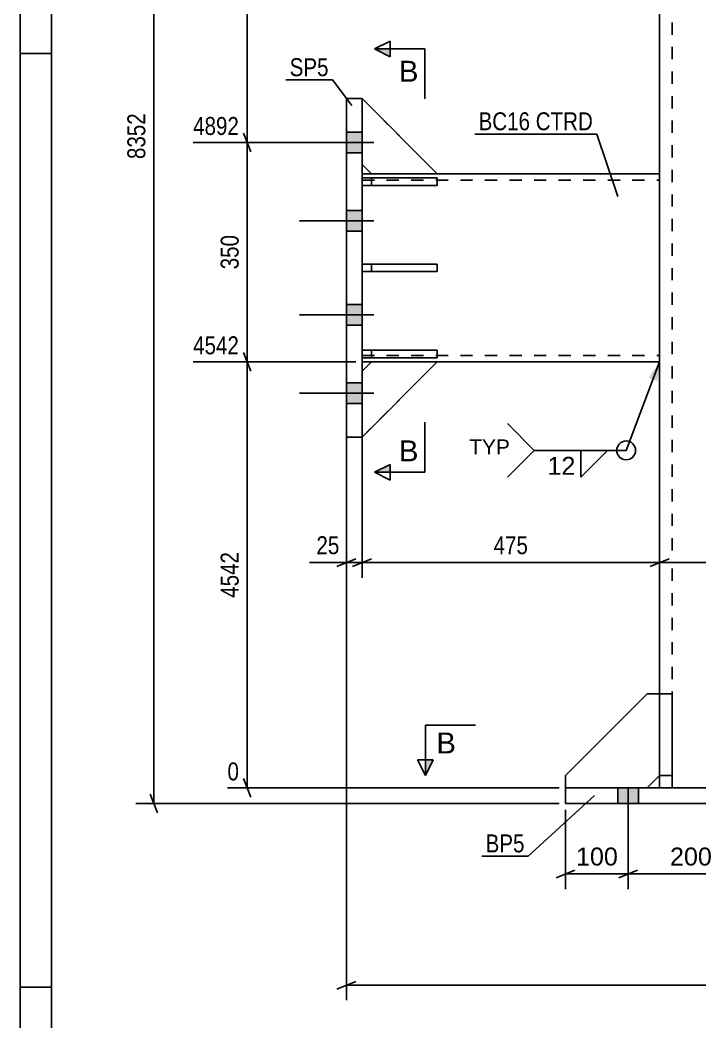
# Model space of a CAD drawing. Header units: millimetres. Extents: x -127 to 467, y -181 to 239.
# Drawn here: x -127 to -18.6, y -37.3 to 122.5 of the extents above; entities that cross this region are included whole.
import ezdxf

# ---------------------------------------------------------------- set-up
doc = ezdxf.new("R2010")
doc.units = ezdxf.units.MM
doc.linetypes.add('DXK_LINE_DOT2', pattern=[3.9198, 1.9599, -1.9599])
doc.styles.add('Arial', font='arial.ttf', dxfattribs={"height": 0.2})
doc.styles.add('Arial Narrow', font='ARIALN.TTF', dxfattribs={"height": 0.2})

# ---------------------------------------------------------------- blocks, each defined once
blk = doc.blocks.new('Unknown-284876527-1134')
at = {"color": 5, "linetype": 'Continuous'}
for p, q in [((-127.03, 239.2), (-127.03, -180.8)), ((-122.03, 234.2), (-122.03, -175.8)), ((-122.03, 117.2), (-127.03, 117.2)), ((-122.03, -31.8), (-127.03, -31.8))]:
    blk.add_line(p, q, dxfattribs=at)
blk = doc.blocks.new('Part-284876527-2662 - 2658')
at = {"color": 2, "linetype": 'Continuous'}
for p, q in [((-27, 15), (-40, 2)), ((-25, 15), (-27, 15)), ((-40, 2), (-40, 0)), ((-27, 0), (-25, 2))]:
    blk.add_line(p, q, dxfattribs=at)
at = {"color": 7, "linetype": 'DXK_LINE_DOT2'}
for p, q in [((-25, 15), (-25, 2)), ((-40, 0), (-27, 0))]:
    blk.add_line(p, q, dxfattribs=at)
blk = doc.blocks.new('Part-284876527-2660 - 2658')
at = {"color": 2, "linetype": 'Continuous'}
for p, q in [((-25, 15), (-25, 0)), ((-25, 15), (-23, 15)), ((-23, 15), (-23, 0)), ((-25, 2), (-23, 2)), ((-25, 0), (-23, 0))]:
    blk.add_line(p, q, dxfattribs=at)
blk = doc.blocks.new('Part-284876527-2727 - 2658')
at = {"color": 2, "linetype": 'Continuous'}
for p, q in [((-74.97, 110), (-74.97, 56)), ((-72.47, 110), (-74.97, 110)), ((-72.47, 56), (-72.47, 110)), ((-74.97, 56), (-72.47, 56))]:
    blk.add_line(p, q, dxfattribs=at)
blk = doc.blocks.new('Part-284876527-2667 - 2658')
at = {"color": 2, "linetype": 'Continuous'}
for p, q in [((-40, -2.5), (-40, 0)), ((-40, 0), (40, 0)), ((40, 0), (40, -2.5)), ((40, -2.5), (-40, -2.5))]:
    blk.add_line(p, q, dxfattribs=at)
blk = doc.blocks.new('Part-284876527-2672 - 2658')
at = {"color": 2, "linetype": 'Continuous'}
for p, q in [((-25, 130), (-25, 36)), ((-25, 35), (-25, 15)), ((-25, 0), (-25, 2))]:
    blk.add_line(p, q, dxfattribs=at)
at = {"color": 7, "linetype": 'DXK_LINE_DOT2'}
for p, q in [((-23, 130), (-23, 36)), ((-23, 35), (-23, 0)), ((-25, 15), (-25, 2)), ((-25, 0), (25, 0))]:
    blk.add_line(p, q, dxfattribs=at)
blk = doc.blocks.new('Part-284876527-2801 - 2658')
at = {"color": 2, "linetype": 'Continuous'}
for p, q in [((-25, 98), (-72.47, 98)), ((-72.47, 68), (-70.97, 68)), ((-60.47, 68), (-25, 68))]:
    blk.add_line(p, q, dxfattribs=at)
at = {"color": 7, "linetype": 'DXK_LINE_DOT2'}
for p, q in [((-72.47, 98), (-72.47, 68)), ((-25, 68), (-25, 98)), ((-72.47, 97), (-25, 97)), ((-72.47, 69), (-25, 69)), ((-70.97, 68), (-60.47, 68))]:
    blk.add_line(p, q, dxfattribs=at)
blk = doc.blocks.new('Bolt-284876527-2675 - 2658')
at = {"linetype": 'Continuous'}
for points in [[(-74.97, 104.65), (-74.97, 101.35), (-72.47, 101.35), (-72.47, 104.65)], [(-74.97, 104.65), (-74.97, 101.35), (-72.47, 101.35), (-72.47, 104.65)], [(-74.97, 104.65), (-74.97, 101.35), (-72.47, 101.35), (-72.47, 104.65)], [(-74.97, 92.15), (-74.97, 88.85), (-72.47, 88.85), (-72.47, 92.15)], [(-74.97, 92.15), (-74.97, 88.85), (-72.47, 88.85), (-72.47, 92.15)], [(-74.97, 77.15), (-74.97, 73.85), (-72.47, 73.85), (-72.47, 77.15)], [(-74.97, 77.15), (-74.97, 73.85), (-72.47, 73.85), (-72.47, 77.15)], [(-74.97, 64.65), (-74.97, 61.35), (-72.47, 61.35), (-72.47, 64.65)], [(-74.97, 64.65), (-74.97, 61.35), (-72.47, 61.35), (-72.47, 64.65)], [(-74.97, 64.65), (-74.97, 61.35), (-72.47, 61.35), (-72.47, 64.65)]]:
    blk.add_hatch(color=1, dxfattribs=at).paths.add_polyline_path(points)
at = {"color": 1, "linetype": 'Continuous'}
for p, q in [((-72.47, 104.65), (-74.97, 104.65)), ((-72.47, 104.65), (-74.97, 104.65)), ((-72.47, 104.65), (-74.97, 104.65)), ((-70.57, 103), (-82.47, 103)), ((-70.57, 103), (-82.47, 103)), ((-70.57, 103), (-82.47, 103)), ((-72.47, 101.35), (-74.97, 101.35)), ((-72.47, 101.35), (-74.97, 101.35)), ((-72.47, 101.35), (-74.97, 101.35)), ((-72.47, 92.15), (-74.97, 92.15)), ((-72.47, 92.15), (-74.97, 92.15)), ((-70.57, 90.5), (-82.47, 90.5)), ((-70.57, 90.5), (-82.47, 90.5)), ((-72.47, 88.85), (-74.97, 88.85)), ((-72.47, 88.85), (-74.97, 88.85)), ((-72.47, 77.15), (-74.97, 77.15)), ((-72.47, 77.15), (-74.97, 77.15)), ((-70.57, 75.5), (-82.47, 75.5)), ((-70.57, 75.5), (-82.47, 75.5)), ((-72.47, 73.85), (-74.97, 73.85)), ((-72.47, 73.85), (-74.97, 73.85)), ((-72.47, 64.65), (-74.97, 64.65)), ((-72.47, 64.65), (-74.97, 64.65)), ((-72.47, 64.65), (-74.97, 64.65)), ((-70.57, 63), (-82.47, 63)), ((-70.57, 63), (-82.47, 63)), ((-70.57, 63), (-82.47, 63)), ((-72.47, 61.35), (-74.97, 61.35)), ((-72.47, 61.35), (-74.97, 61.35)), ((-72.47, 61.35), (-74.97, 61.35))]:
    blk.add_line(p, q, dxfattribs=at)
blk = doc.blocks.new('Bolt-284876527-2679 - 2658')
at = {"linetype": 'Continuous'}
for points in [[(-28.35, 0), (-31.65, 0), (-31.65, -2.5), (-28.35, -2.5)], [(-28.35, 0), (-31.65, 0), (-31.65, -2.5), (-28.35, -2.5)], [(-28.35, 0), (-31.65, 0), (-31.65, -2.5), (-28.35, -2.5)], [(-28.35, 0), (-31.65, 0), (-31.65, -2.5), (-28.35, -2.5)], [(-8.35, 0), (-11.65, 0), (-11.65, -2.5), (-8.35, -2.5)], [(-8.35, 0), (-11.65, 0), (-11.65, -2.5), (-8.35, -2.5)], [(11.65, 0), (8.35, 0), (8.35, -2.5), (11.65, -2.5)], [(11.65, 0), (8.35, 0), (8.35, -2.5), (11.65, -2.5)], [(31.65, 0), (28.35, 0), (28.35, -2.5), (31.65, -2.5)], [(31.65, 0), (28.35, 0), (28.35, -2.5), (31.65, -2.5)], [(31.65, 0), (28.35, 0), (28.35, -2.5), (31.65, -2.5)], [(31.65, 0), (28.35, 0), (28.35, -2.5), (31.65, -2.5)]]:
    blk.add_hatch(color=1, dxfattribs=at).paths.add_polyline_path(points)
at = {"color": 1, "linetype": 'Continuous'}
for p, q in [((-31.65, -2.5), (-31.65, 0)), ((-31.65, -2.5), (-31.65, 0)), ((-31.65, -2.5), (-31.65, 0)), ((-31.65, -2.5), (-31.65, 0)), ((-30, -4.4), (-30, 0)), ((-30, -4.4), (-30, 0)), ((-30, -4.4), (-30, 0)), ((-30, -4.4), (-30, 0)), ((-28.35, -2.5), (-28.35, 0)), ((-28.35, -2.5), (-28.35, 0)), ((-28.35, -2.5), (-28.35, 0)), ((-28.35, -2.5), (-28.35, 0)), ((-11.65, -2.5), (-11.65, 0)), ((-11.65, -2.5), (-11.65, 0)), ((-10, -4.4), (-10, 0)), ((-10, -4.4), (-10, 0)), ((-8.35, -2.5), (-8.35, 0)), ((-8.35, -2.5), (-8.35, 0)), ((8.35, -2.5), (8.35, 0)), ((8.35, -2.5), (8.35, 0)), ((10, -4.4), (10, 0)), ((10, -4.4), (10, 0)), ((11.65, -2.5), (11.65, 0)), ((11.65, -2.5), (11.65, 0)), ((28.35, -2.5), (28.35, 0)), ((28.35, -2.5), (28.35, 0)), ((28.35, -2.5), (28.35, 0)), ((28.35, -2.5), (28.35, 0)), ((30, -4.4), (30, 0)), ((30, -4.4), (30, 0)), ((30, -4.4), (30, 0)), ((30, -4.4), (30, 0)), ((31.65, -2.5), (31.65, 0)), ((31.65, -2.5), (31.65, 0)), ((31.65, -2.5), (31.65, 0)), ((31.65, -2.5), (31.65, 0))]:
    blk.add_line(p, q, dxfattribs=at)
blk = doc.blocks.new('Part-284876527-2691 - 2658')
at = {"color": 7, "linetype": 'DXK_LINE_DOT2'}
for p, q in [((-27, 15), (-40, 2)), ((-25, 15), (-27, 15)), ((-25, 2), (-25, 15)), ((-40, 2), (-40, 0)), ((-27, 0), (-25, 2)), ((-40, 0), (-27, 0))]:
    blk.add_line(p, q, dxfattribs=at)
blk = doc.blocks.new('Part-284876527-2692 - 2658')
at = {"color": 7, "linetype": 'DXK_LINE_DOT2'}
for p, q in [((-25, 0), (-25, 15)), ((-25, 15), (-23, 15)), ((-23, 15), (-23, 0)), ((-25, 2), (-23, 2)), ((-23, 0), (-25, 0))]:
    blk.add_line(p, q, dxfattribs=at)
blk = doc.blocks.new('Part-284876527-2852 - 2658')
at = {"color": 2, "linetype": 'Continuous'}
for p, q in [((-72.47, 97.35), (-60.47, 97.35)), ((-72.47, 97.35), (-72.47, 96.15)), ((-72.47, 96.15), (-60.47, 96.15)), ((-60.47, 97.35), (-60.47, 96.15))]:
    blk.add_line(p, q, dxfattribs=at)
at = {"color": 7, "linetype": 'DXK_LINE_DOT2'}
blk.add_line((-70.97, 96.15), (-70.97, 97.35), dxfattribs=at)
blk = doc.blocks.new('Part-284876527-2854 - 2658')
at = {"color": 7, "linetype": 'DXK_LINE_DOT2'}
for p, q in [((-60.47, 83.6), (-72.47, 83.6)), ((-72.47, 83.6), (-72.47, 82.4)), ((-70.97, 82.4), (-70.97, 83.6)), ((-60.47, 82.4), (-60.47, 83.6)), ((-72.47, 82.4), (-60.47, 82.4))]:
    blk.add_line(p, q, dxfattribs=at)
blk = doc.blocks.new('Part-284876527-2847 - 2658')
at = {"color": 7, "linetype": 'DXK_LINE_DOT2'}
for p, q in [((-70.97, 68), (-72.47, 66.5)), ((-72.47, 56), (-60.47, 68)), ((-60.47, 68), (-70.97, 68)), ((-72.47, 66.5), (-72.47, 56))]:
    blk.add_line(p, q, dxfattribs=at)
blk = doc.blocks.new('Part-284876527-2848 - 2658')
at = {"color": 2, "linetype": 'Continuous'}
for p, q in [((-70.97, 68), (-72.47, 66.5)), ((-72.47, 56), (-60.47, 68)), ((-60.47, 68), (-70.97, 68)), ((-72.47, 66.5), (-72.47, 56))]:
    blk.add_line(p, q, dxfattribs=at)
blk = doc.blocks.new('Part-284876527-2849 - 2658')
at = {"color": 7, "linetype": 'DXK_LINE_DOT2'}
for p, q in [((-72.47, 99.5), (-72.47, 110)), ((-72.47, 110), (-60.47, 98)), ((-70.97, 98), (-72.47, 99.5)), ((-60.47, 98), (-70.97, 98))]:
    blk.add_line(p, q, dxfattribs=at)
blk = doc.blocks.new('Part-284876527-2850 - 2658')
at = {"color": 2, "linetype": 'Continuous'}
for p, q in [((-72.47, 99.5), (-72.47, 110)), ((-72.47, 110), (-60.47, 98)), ((-70.97, 98), (-72.47, 99.5)), ((-60.47, 98), (-70.97, 98))]:
    blk.add_line(p, q, dxfattribs=at)
blk = doc.blocks.new('Part-284876527-2851 - 2658')
at = {"color": 2, "linetype": 'Continuous'}
for p, q in [((-72.47, 83.6), (-60.47, 83.6)), ((-72.47, 83.6), (-72.47, 82.4)), ((-60.47, 83.6), (-60.47, 82.4)), ((-72.47, 82.4), (-60.47, 82.4))]:
    blk.add_line(p, q, dxfattribs=at)
at = {"color": 7, "linetype": 'DXK_LINE_DOT2'}
blk.add_line((-70.97, 82.4), (-70.97, 83.6), dxfattribs=at)
blk = doc.blocks.new('Part-284876527-2853 - 2658')
at = {"color": 2, "linetype": 'Continuous'}
for p, q in [((-72.47, 69.85), (-60.47, 69.85)), ((-72.47, 69.85), (-72.47, 68.65)), ((-60.47, 69.85), (-60.47, 68.65)), ((-72.47, 68.65), (-60.47, 68.65))]:
    blk.add_line(p, q, dxfattribs=at)
at = {"color": 7, "linetype": 'DXK_LINE_DOT2'}
blk.add_line((-70.97, 68.65), (-70.97, 69.85), dxfattribs=at)
blk = doc.blocks.new('Part-284876527-2855 - 2658')
at = {"color": 7, "linetype": 'DXK_LINE_DOT2'}
for p, q in [((-60.47, 97.35), (-72.47, 97.35)), ((-72.47, 97.35), (-72.47, 96.15)), ((-72.47, 96.15), (-60.47, 96.15)), ((-70.97, 97.35), (-70.97, 96.15)), ((-60.47, 96.15), (-60.47, 97.35))]:
    blk.add_line(p, q, dxfattribs=at)
blk = doc.blocks.new('Part-284876527-2856 - 2658')
at = {"color": 7, "linetype": 'DXK_LINE_DOT2'}
for p, q in [((-60.47, 69.85), (-72.47, 69.85)), ((-72.47, 69.85), (-72.47, 68.65)), ((-70.97, 69.85), (-70.97, 68.65)), ((-60.47, 68.65), (-60.47, 69.85)), ((-72.47, 68.65), (-60.47, 68.65))]:
    blk.add_line(p, q, dxfattribs=at)
blk = doc.blocks.new('StraightDimension-284876527-3154 - 2658')
at = {"color": 7, "linetype": 'Continuous'}
for p, q in [((-72.47, 82), (-72.47, 33.55)), ((-25, 67), (-25, 33.55)), ((-70.97, 36.55), (-73.97, 35.35)), ((-72.47, 35.95), (-25, 35.95)), ((-26.5, 35.35), (-23.5, 36.55))]:
    blk.add_line(p, q, dxfattribs=at)
at = {"color": 0}
blk.add_wipeout([(-45.39, 36.7), (-45.39, 40.9), (-52.08, 40.9), (-52.08, 36.7)], dxfattribs=at)
at = {"color": 3, "style": 'Arial Narrow'}
blk.add_text('475', height=2.863, dxfattribs=at).set_placement((-51.48, 37.3))
blk = doc.blocks.new('StraightDimension-284876527-2860 - 2658')
at = {"color": 7, "linetype": 'Continuous'}
for p, q in [((-105.7, -2.5), (-105.7, 210.52)), ((-106.3, -1), (-105.1, -4)), ((-41, -2.5), (-108.55, -2.5))]:
    blk.add_line(p, q, dxfattribs=at)
at = {"color": 0}
blk.add_wipeout([(-106.45, 108.27), (-110.65, 108.27), (-110.65, 99.76), (-106.45, 99.76)], dxfattribs=at)
at = {"color": 3, "style": 'Arial Narrow'}
blk.add_text('8352', height=2.863, rotation=90.0002, dxfattribs=at).set_placement((-107.05, 100.36))
blk = doc.blocks.new('StraightDimension-284876527-2928 - 2658')
at = {"color": 7, "linetype": 'Continuous'}
for p, q in [((-90.21, 149.5), (-91.41, 152.5)), ((-75.97, 151), (-99.42, 151)), ((-90.81, 103), (-90.81, 151)), ((-91.41, 104.5), (-90.21, 101.5)), ((-80.97, 103), (-99.42, 103))]:
    blk.add_line(p, q, dxfattribs=at)
at = {"color": 0, "linetype": 'Continuous'}
blk.add_wipeout([(-91.51, 151.6), (-91.51, 155.8), (-100.02, 155.8), (-100.02, 151.6)], dxfattribs=at)
at = {"color": 0}
blk.add_wipeout([(-91.56, 131.26), (-95.76, 131.26), (-95.76, 122.74), (-91.56, 122.74)], dxfattribs=at)
at = {"color": 3, "linetype": 'Continuous', "style": 'Arial Narrow'}
blk.add_text('7732', height=2.863, dxfattribs=at).set_placement((-99.42, 152.2))
at = {"color": 3, "style": 'Arial Narrow'}
blk.add_text('2840', height=2.863, rotation=90.0002, dxfattribs=at).set_placement((-92.16, 123.34))
blk = doc.blocks.new('StraightDimension-284876527-2937 - 2658')
at = {"color": 7, "linetype": 'Continuous'}
for p, q in [((-90.21, 101.5), (-91.41, 104.5)), ((-80.97, 103), (-99.42, 103)), ((-90.81, 68), (-90.81, 103)), ((-91.41, 69.5), (-90.21, 66.5)), ((-73.47, 68), (-99.42, 68))]:
    blk.add_line(p, q, dxfattribs=at)
at = {"color": 0, "linetype": 'Continuous'}
blk.add_wipeout([(-91.51, 103.6), (-91.51, 107.8), (-100.02, 107.8), (-100.02, 103.6)], dxfattribs=at)
at = {"color": 0}
blk.add_wipeout([(-91.56, 88.84), (-95.76, 88.84), (-95.76, 82.16), (-91.56, 82.16)], dxfattribs=at)
at = {"color": 3, "linetype": 'Continuous', "style": 'Arial Narrow'}
blk.add_text('4892', height=2.863, dxfattribs=at).set_placement((-99.42, 104.2))
at = {"color": 3, "style": 'Arial Narrow'}
blk.add_text('350', height=2.863, rotation=90.0002, dxfattribs=at).set_placement((-92.16, 82.76))
blk = doc.blocks.new('StraightDimension-284876527-2944 - 2658')
at = {"color": 7, "linetype": 'Continuous'}
for p, q in [((-90.21, 66.5), (-91.41, 69.5)), ((-73.47, 68), (-99.42, 68)), ((-90.81, 0), (-90.81, 68)), ((-91.41, 1.5), (-90.21, -1.5)), ((-41, 0), (-93.94, 0))]:
    blk.add_line(p, q, dxfattribs=at)
at = {"color": 0, "linetype": 'Continuous'}
for points in [[(-91.51, 68.6), (-91.51, 72.8), (-100.02, 72.8), (-100.02, 68.6)], [(-91.51, 0.6), (-91.51, 4.8), (-94.54, 4.8), (-94.54, 0.6)]]:
    blk.add_wipeout(points, dxfattribs=at)
at = {"color": 0}
blk.add_wipeout([(-91.56, 38.26), (-95.76, 38.26), (-95.76, 29.74), (-91.56, 29.74)], dxfattribs=at)
at = {"color": 3, "linetype": 'Continuous', "style": 'Arial Narrow'}
for s, height, p in [('4542', 2.863, (-99.42, 69.2)), ('0', 2.86, (-93.94, 1.2))]:
    blk.add_text(s, height=height, dxfattribs=at).set_placement(p)
at = {"color": 3, "style": 'Arial Narrow'}
blk.add_text('4542', height=2.863, rotation=90.0002, dxfattribs=at).set_placement((-92.16, 30.34))
blk = doc.blocks.new('StraightDimension-284876527-2951 - 2658')
at = {"color": 7, "linetype": 'Continuous'}
for p, q in [((-30, -2.25), (-30, -16.13)), ((-40, -3.5), (-40, -16.13)), ((-41.5, -14.33), (-38.5, -13.13)), ((-40, -13.73), (-30, -13.73)), ((-28.5, -13.13), (-31.5, -14.33))]:
    blk.add_line(p, q, dxfattribs=at)
at = {"color": 0}
blk.add_wipeout([(-31.06, -12.98), (-31.06, -8.78), (-38.94, -8.78), (-38.94, -12.98)], dxfattribs=at)
at = {"color": 3, "style": 'Arial'}
blk.add_text('100', height=2.865, dxfattribs=at).set_placement((-38.34, -12.38))
blk = doc.blocks.new('StraightDimension-284876527-2961 - 2658')
at = {"color": 7, "linetype": 'Continuous'}
for p, q in [((-30, -2.25), (-30, -16.13)), ((-10, -4.46), (-10, -16.13)), ((-28.5, -13.13), (-31.5, -14.33)), ((-30, -13.73), (-10, -13.73)), ((-11.5, -14.33), (-8.5, -13.13))]:
    blk.add_line(p, q, dxfattribs=at)
at = {"color": 0}
blk.add_wipeout([(-16.06, -12.98), (-16.06, -8.78), (-23.94, -8.78), (-23.94, -12.98)], dxfattribs=at)
at = {"color": 3, "style": 'Arial'}
blk.add_text('200', height=2.865, dxfattribs=at).set_placement((-23.34, -12.38))
blk = doc.blocks.new('StraightDimension-284876527-3007 - 2658')
at = {"color": 7, "linetype": 'Continuous'}
for p, q in [((-74.97, 55), (-74.97, -33.89)), ((75.03, 55), (75.03, -33.89)), ((-73.47, -30.89), (-76.47, -32.09)), ((-74.97, -31.49), (75.03, -31.49)), ((73.53, -32.09), (76.53, -30.89))]:
    blk.add_line(p, q, dxfattribs=at)
at = {"color": 0}
blk.add_wipeout([(5.08, -30.74), (5.08, -26.54), (-5.02, -26.54), (-5.02, -30.74)], dxfattribs=at)
at = {"color": 3, "style": 'Arial'}
blk.add_text('1500', height=2.865, dxfattribs=at).set_placement((-4.42, -30.14))
blk = doc.blocks.new('StraightDimension-284876527-3130 - 2658')
at = {"color": 7, "linetype": 'Continuous'}
for p, q in [((0, 71.96), (0, 33.55)), ((-25, 67), (-25, 33.55)), ((-23.5, 36.55), (-26.5, 35.35)), ((-25, 35.95), (0, 35.95)), ((-1.5, 35.35), (1.5, 36.55))]:
    blk.add_line(p, q, dxfattribs=at)
at = {"color": 0}
blk.add_wipeout([(-9.16, 36.7), (-9.16, 40.9), (-15.84, 40.9), (-15.84, 36.7)], dxfattribs=at)
at = {"color": 3, "style": 'Arial Narrow'}
blk.add_text('250', height=2.863, dxfattribs=at).set_placement((-15.24, 37.3))
blk = doc.blocks.new('StraightDimension-284876527-3143 - 2658')
at = {"color": 7, "linetype": 'Continuous'}
for p, q in [((-74.97, 82), (-74.97, 33.55)), ((-72.47, 82), (-72.47, 33.55)), ((-76.47, 35.35), (-73.47, 36.55)), ((-74.97, 35.95), (-72.47, 35.95)), ((-70.97, 36.55), (-73.97, 35.35))]:
    blk.add_line(p, q, dxfattribs=at)
at = {"color": 0}
blk.add_wipeout([(-75.5, 36.7), (-75.5, 40.9), (-80.35, 40.9), (-80.35, 36.7)], dxfattribs=at)
at = {"color": 7, "linetype": 'Continuous'}
blk.add_line((-74.97, 35.95), (-80.88, 35.95), dxfattribs=at)
blk.add_line((-74.97, 35.95), (-80.88, 35.95), dxfattribs=at)
at = {"color": 3, "style": 'Arial Narrow'}
blk.add_text('25', height=2.863, dxfattribs=at).set_placement((-79.75, 37.3))
blk = doc.blocks.new('Mark-284876527-2663 - 2658')
at = {"color": 0}
blk.add_wipeout([(-46.55, -10.29), (-46.55, -7.29), (-52.76, -7.29), (-52.76, -10.29)], dxfattribs=at)
blk.add_wipeout([(-46.55, -10.29), (-46.55, -7.29), (-52.76, -7.29), (-52.76, -10.29)], dxfattribs=at)
at = {"color": 30, "linetype": 'Continuous'}
for p in [(-35.41, -1.21), (-53.36, -10.89)]:
    blk.add_line(p, (-45.95, -10.89), dxfattribs=at)
at = {"color": 3, "style": 'Arial Narrow'}
blk.add_text('BP5', height=2.863, dxfattribs=at).set_placement((-52.76, -10.29))
blk = doc.blocks.new('Mark-284876527-2723 - 2658')
at = {"color": 0}
blk.add_wipeout([(-77.8, 113.58), (-77.8, 116.58), (-84.02, 116.58), (-84.02, 113.58)], dxfattribs=at)
blk.add_wipeout([(-77.8, 113.58), (-77.8, 116.58), (-84.02, 116.58), (-84.02, 113.58)], dxfattribs=at)
at = {"color": 30, "linetype": 'Continuous'}
for p in [(-84.62, 112.98), (-74.08, 108.9)]:
    blk.add_line(p, (-77.2, 112.98), dxfattribs=at)
at = {"color": 3, "style": 'Arial Narrow'}
blk.add_text('SP5', height=2.863, dxfattribs=at).set_placement((-84.02, 113.58))
blk = doc.blocks.new('Mark-284876527-2797 - 2658')
at = {"color": 0}
for points in [[(-45.66, 104.95), (-45.66, 107.95), (-53.88, 107.95), (-53.88, 104.95)], [(-35.64, 104.95), (-35.64, 107.95), (-44.76, 107.95), (-44.76, 104.95)]]:
    blk.add_wipeout(points, dxfattribs=at)
for points in [[(-45.66, 104.95), (-45.66, 107.95), (-53.88, 107.95), (-53.88, 104.95)], [(-35.64, 104.95), (-35.64, 107.95), (-44.76, 107.95), (-44.76, 104.95)]]:
    blk.add_wipeout(points, dxfattribs=at)
at = {"color": 30, "linetype": 'Continuous'}
for p in [(-54.48, 104.35), (-31.68, 94.38)]:
    blk.add_line(p, (-35.04, 104.35), dxfattribs=at)
at = {"color": 3, "style": 'Arial Narrow'}
for s, p in [('BC16', (-53.88, 104.95)), ('CTRD', (-44.76, 104.95))]:
    blk.add_text(s, height=2.863, dxfattribs=at).set_placement(p)
blk = doc.blocks.new('WeldMark-284876527-3262 - 2658')
at = {"linetype": 'Continuous'}
blk.add_hatch(color=30, dxfattribs=at).paths.add_polyline_path([(-26.76, 65.46), (-25, 68), (-25.36, 64.93)])
at = {"color": 30, "linetype": 'Continuous'}
blk.add_line((-25, 68), (-30.34, 53.87), dxfattribs=at)
at = {"color": 3, "linetype": 'Continuous'}
for q in [(-49.27, 58.15), (-49.27, 49.58)]:
    blk.add_line((-44.99, 53.87), q, dxfattribs=at)
for start, end in [(90, 270), (270, 90)]:
    blk.add_arc((-30.34, 53.87), 1.5, start, end, dxfattribs=at)
at = {"color": 0}
blk.add_wipeout([(-38.24, 49.77), (-38.24, 53.17), (-43.09, 53.17), (-43.09, 49.77)], dxfattribs=at)
at = {"color": 30, "linetype": 'Continuous'}
blk.add_line((-44.99, 53.87), (-30.34, 53.87), dxfattribs=at)
at = {"color": 3, "linetype": 'Continuous'}
for p, q in [((-37.58, 53.87), (-33.3, 53.87)), ((-33.3, 53.87), (-37.58, 49.58)), ((-37.58, 49.58), (-37.58, 53.87))]:
    blk.add_line(p, q, dxfattribs=at)
at = {"color": 3, "style": 'Arial'}
blk.add_text('12', height=2.865, dxfattribs=at).set_placement((-42.89, 49.97))
at = {"color": 0, "linetype": 'Continuous'}
blk.add_wipeout([(-48.89, 53.22), (-48.89, 55.72), (-55.37, 55.72), (-55.37, 53.22)], dxfattribs=at)
blk.add_wipeout([(-48.89, 53.22), (-48.89, 55.72), (-55.37, 55.72), (-55.37, 53.22)], dxfattribs=at)
at = {"color": 3, "linetype": 'Continuous', "style": 'Arial'}
blk.add_text('TYP', height=2.388, dxfattribs=at).set_placement((-55.37, 53.22))
blk = doc.blocks.new('SectionMark-284876527-3217 - 2658')
at = {"linetype": 'Continuous'}
for points in [[(-62.36, 4.5), (-61.11, 4.5), (-62.36, 2)], [(44.81, 4.5), (46.06, 4.5), (46.06, 2)]]:
    blk.add_hatch(color=6, dxfattribs=at).paths.add_polyline_path(points)
at = {"color": 6, "linetype": 'Continuous'}
for p, q in [((-62.36, 10), (-54.36, 10)), ((-62.36, 10), (-62.36, 2)), ((46.06, 10), (38.06, 10)), ((46.06, 10), (46.06, 2)), ((-62.36, 2), (-63.61, 4.5)), ((-61.11, 4.5), (-63.61, 4.5)), ((-62.36, 2), (-61.11, 4.5)), ((44.81, 4.5), (47.31, 4.5)), ((46.06, 2), (44.81, 4.5)), ((47.31, 4.5), (46.06, 2))]:
    blk.add_line(p, q, dxfattribs=at)
at = {"color": 0, "linetype": 'Continuous'}
for points in [[(-57.5, 5.5), (-57.5, 9), (-60.61, 9), (-60.61, 5.5)], [(44.31, 5.5), (44.31, 9), (41.2, 9), (41.2, 5.5)]]:
    blk.add_wipeout(points, dxfattribs=at)
at = {"color": 3, "linetype": 'Continuous', "style": 'Arial'}
for p in [(-60.61, 5.5), (41.2, 5.5)]:
    blk.add_text('B', height=3.34, dxfattribs=at).set_placement(p)
blk = doc.blocks.new('SectionMark-284876527-3219 - 2658')
at = {"linetype": 'Continuous'}
for points in [[(-67.97, 117.94), (-67.97, 116.69), (-70.47, 117.94)], [(-67.97, 51.62), (-67.97, 50.37), (-70.47, 50.37)]]:
    blk.add_hatch(color=6, dxfattribs=at).paths.add_polyline_path(points)
at = {"color": 6, "linetype": 'Continuous'}
for p, q in [((-70.47, 117.94), (-67.97, 119.19)), ((-67.97, 116.69), (-67.97, 119.19)), ((-62.47, 117.94), (-70.47, 117.94)), ((-70.47, 117.94), (-67.97, 116.69)), ((-62.47, 117.94), (-62.47, 109.94)), ((-62.47, 50.37), (-62.47, 58.37)), ((-70.47, 50.37), (-67.97, 51.62)), ((-67.97, 51.62), (-67.97, 49.12)), ((-62.47, 50.37), (-70.47, 50.37)), ((-67.97, 49.12), (-70.47, 50.37))]:
    blk.add_line(p, q, dxfattribs=at)
at = {"color": 0, "linetype": 'Continuous'}
for points in [[(-63.47, 112.69), (-63.47, 116.19), (-66.58, 116.19), (-66.58, 112.69)], [(-63.47, 52.12), (-63.47, 55.62), (-66.58, 55.62), (-66.58, 52.12)]]:
    blk.add_wipeout(points, dxfattribs=at)
at = {"color": 3, "linetype": 'Continuous', "style": 'Arial'}
for p in [(-66.58, 112.69), (-66.58, 52.12)]:
    blk.add_text('B', height=3.34, dxfattribs=at).set_placement(p)

msp = doc.modelspace()

# ---------------------------------------------------------------- block references
for name in ['Unknown-284876527-1134', 'Part-284876527-2672 - 2658', 'Part-284876527-2727 - 2658', 'Part-284876527-2849 - 2658', 'Part-284876527-2850 - 2658', 'Bolt-284876527-2675 - 2658', 'Part-284876527-2801 - 2658', 'Part-284876527-2852 - 2658', 'Part-284876527-2855 - 2658', 'Part-284876527-2854 - 2658', 'Part-284876527-2851 - 2658', 'Part-284876527-2853 - 2658', 'Part-284876527-2856 - 2658', 'Part-284876527-2847 - 2658', 'Part-284876527-2848 - 2658', 'Part-284876527-2662 - 2658', 'Part-284876527-2691 - 2658', 'Part-284876527-2660 - 2658', 'Part-284876527-2692 - 2658', 'Part-284876527-2667 - 2658', 'Bolt-284876527-2679 - 2658']:
    msp.add_blockref(name, (0, 0))

# ---------------------------------------------------------------- next in the draw order: block references
msp.add_blockref('StraightDimension-284876527-3154 - 2658', (0, 0))

# ---------------------------------------------------------------- next in the draw order: block references
msp.add_blockref('StraightDimension-284876527-2860 - 2658', (0, 0))

# ---------------------------------------------------------------- next in the draw order: block references
for name in ['StraightDimension-284876527-2928 - 2658', 'Mark-284876527-2797 - 2658']:
    msp.add_blockref(name, (0, 0))

# ---------------------------------------------------------------- next in the draw order: block references
for name in ['Mark-284876527-2723 - 2658', 'StraightDimension-284876527-2937 - 2658']:
    msp.add_blockref(name, (0, 0))

# ---------------------------------------------------------------- next in the draw order: block references
msp.add_blockref('StraightDimension-284876527-2944 - 2658', (0, 0))

# ---------------------------------------------------------------- next in the draw order: block references
msp.add_blockref('StraightDimension-284876527-2951 - 2658', (0, 0))

# ---------------------------------------------------------------- next in the draw order: block references
msp.add_blockref('StraightDimension-284876527-2961 - 2658', (0, 0))

# ---------------------------------------------------------------- next in the draw order: block references
msp.add_blockref('StraightDimension-284876527-3007 - 2658', (0, 0))

# ---------------------------------------------------------------- next in the draw order: block references
for name in ['StraightDimension-284876527-3143 - 2658', 'StraightDimension-284876527-3130 - 2658', 'SectionMark-284876527-3217 - 2658', 'Mark-284876527-2663 - 2658']:
    msp.add_blockref(name, (0, 0))

# ---------------------------------------------------------------- next in the draw order: block references
for name in ['SectionMark-284876527-3219 - 2658', 'WeldMark-284876527-3262 - 2658']:
    msp.add_blockref(name, (0, 0))

doc.saveas('drawing.dxf')
